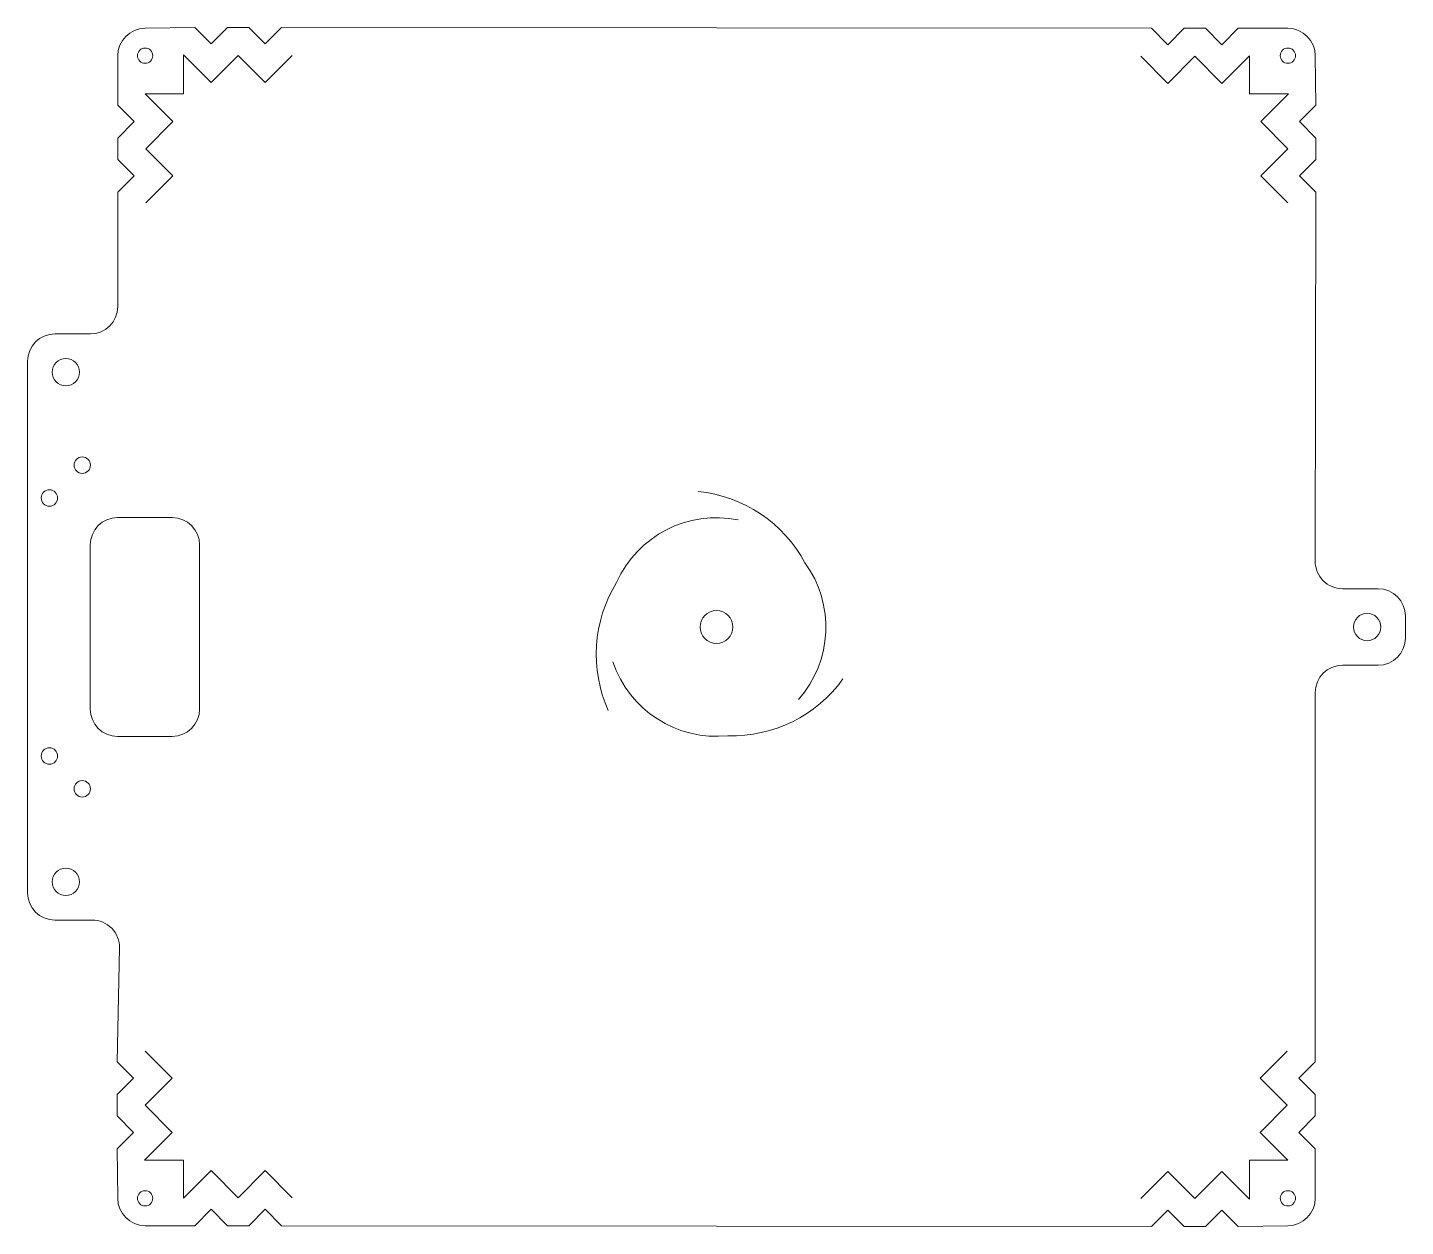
# Model space of a CAD drawing. Header units: millimetres. Extents: x -9 to 243, y -38 to 182.
import ezdxf

# ---------------------------------------------------------------- set-up
doc = ezdxf.new("R2010")
doc.units = ezdxf.units.MM
doc.layers.get('0').update_dxf_attribs({"linetype": 'CONTINUOUS'})

msp = doc.modelspace()

# ---------------------------------------------------------------- linework, layer by layer
at = {"color": 7, "linetype": 'CONTINUOUS', "lineweight": 15}
for p, q in [((21.57, 181.64), (12.5, 181.5)), ((24.57, 178.64), (21.57, 181.64)), ((24.57, 178.64), (27.57, 181.64)), ((27.57, 181.64), (31.47, 181.64)), ((34.47, 178.64), (31.47, 181.64)), ((34.47, 178.64), (37.47, 181.64)), ((37.47, 181.64), (196.53, 181.5)), ((199.53, 178.5), (196.53, 181.5)), ((199.53, 178.5), (202.53, 181.5)), ((206.43, 181.5), (202.53, 181.5)), ((209.43, 178.5), (206.43, 181.5)), ((209.43, 178.5), (212.43, 181.5)), ((221.5, 181.5), (212.43, 181.5)), ((7.5, 176.5), (7.5, 167.43)), ((19.5, 176.64), (19.5, 169.5)), ((24.57, 171.57), (19.5, 176.64)), ((24.57, 171.57), (29.52, 176.52)), ((34.47, 171.57), (29.52, 176.52)), ((34.47, 171.57), (39.42, 176.52)), ((209.43, 171.43), (214.5, 176.5)), ((214.5, 176.5), (214.5, 169.5)), ((226.64, 167.43), (226.5, 176.5)), ((199.53, 171.43), (194.58, 176.38)), ((199.53, 171.43), (204.48, 176.38)), ((209.43, 171.43), (204.48, 176.38)), ((17.57, 164.43), (12.5, 169.5)), ((12.5, 169.5), (19.5, 169.5)), ((221.64, 169.5), (214.5, 169.5)), ((216.57, 164.43), (221.64, 169.5)), ((10.5, 164.43), (7.5, 167.43)), ((223.64, 164.43), (226.64, 167.43)), ((10.5, 164.43), (7.5, 161.43)), ((17.57, 164.43), (12.62, 159.48)), ((216.57, 164.43), (221.52, 159.48)), ((223.64, 164.43), (226.64, 161.43)), ((7.5, 161.43), (7.5, 157.53)), ((226.64, 161.43), (226.64, 157.53)), ((17.57, 154.53), (12.62, 159.48)), ((216.57, 154.53), (221.52, 159.48)), ((10.5, 154.53), (7.5, 157.53)), ((223.64, 154.53), (226.64, 157.53)), ((10.5, 154.53), (7.5, 151.53)), ((17.57, 154.53), (12.62, 149.58)), ((216.57, 154.53), (221.52, 149.58)), ((223.64, 154.53), (226.64, 151.53)), ((7.5, 151.53), (7.5, 130.6)), ((226.64, 151.53), (226.49, 84.01)), ((-4, 125.6), (2.5, 125.6)), ((-9, 120.6), (-9, 23.4)), ((17.46, 92), (7.46, 92)), ((2.46, 57), (2.46, 87)), ((22.46, 57), (22.46, 87)), ((238, 79), (231.49, 79)), ((243, 74), (243, 70)), ((238, 65), (231.5, 65)), ((226.5, 60), (226.5, -7.53)), ((17.46, 52), (7.46, 52)), ((-4, 18.4), (2.81, 18.4)), ((7.36, -7.53), (7.81, 13.29)), ((10.36, -10.53), (7.36, -7.53)), ((17.43, -10.53), (12.48, -5.58)), ((216.43, -10.53), (221.38, -5.58)), ((223.5, -10.53), (226.5, -7.53)), ((10.36, -10.53), (7.36, -13.53)), ((17.43, -10.53), (12.48, -15.48)), ((216.43, -10.53), (221.38, -15.48)), ((223.5, -10.53), (226.5, -13.53)), ((7.36, -17.43), (7.36, -13.53)), ((226.5, -17.43), (226.5, -13.53)), ((10.36, -20.43), (7.36, -17.43)), ((17.43, -20.43), (12.48, -15.48)), ((216.43, -20.43), (221.38, -15.48)), ((223.5, -20.43), (226.5, -17.43)), ((10.36, -20.43), (7.36, -23.43)), ((17.43, -20.43), (12.36, -25.5)), ((216.43, -20.43), (221.5, -25.5)), ((223.5, -20.43), (226.5, -23.43)), ((7.36, -23.43), (7.5, -32.5)), ((226.5, -32.5), (226.5, -23.43)), ((12.36, -25.5), (19.5, -25.5)), ((19.5, -32.5), (19.5, -25.5)), ((24.57, -27.43), (19.5, -32.5)), ((24.57, -27.43), (29.52, -32.38)), ((34.47, -27.43), (29.52, -32.38)), ((34.47, -27.43), (39.42, -32.38)), ((199.53, -27.57), (194.58, -32.52)), ((199.53, -27.57), (204.48, -32.52)), ((209.43, -27.57), (204.48, -32.52)), ((209.43, -27.57), (214.5, -32.64)), ((221.5, -25.5), (214.5, -25.5)), ((214.5, -32.64), (214.5, -25.5)), ((24.57, -34.5), (21.57, -37.5)), ((24.57, -34.5), (27.57, -37.5)), ((34.47, -34.5), (31.47, -37.5)), ((34.47, -34.5), (37.47, -37.5)), ((199.53, -34.64), (196.53, -37.64)), ((199.53, -34.64), (202.53, -37.64)), ((209.43, -34.64), (206.43, -37.64)), ((209.43, -34.64), (212.43, -37.64)), ((12.5, -37.5), (21.57, -37.5)), ((27.57, -37.5), (31.47, -37.5)), ((196.53, -37.64), (37.47, -37.5)), ((206.43, -37.64), (202.53, -37.64)), ((212.43, -37.64), (221.5, -37.5))]:
    msp.add_line(p, q, dxfattribs=at)
for centre, radius in [((12.5, 176.5), 1.4), ((221.5, 176.5), 1.4), ((-2, 118.6), 2.5), ((1, 101.6), 1.5), ((-5, 95.6), 1.5), ((117, 72), 3), ((236, 72), 2.5), ((-5, 48.4), 1.5), ((1, 42.4), 1.5), ((-2, 25.4), 2.5), ((12.5, -32.5), 1.4), ((221.5, -32.5), 1.4)]:
    msp.add_circle(centre, radius, dxfattribs=at)
for centre, radius, start, end in [((12.5, 176.5), 5, 90, 180), ((221.5, 176.5), 5, 0, 90), ((2.5, 130.6), 5, 270, 0), ((-4, 120.6), 5, 90, 180), ((111.17, 71.9), 25, 28.2955, 84.2667), ((7.46, 87), 5, 90, 180), ((17.46, 87), 5, 0, 90), ((117, 72), 20, 78.5295, 155.9884), ((117, 72), 20, 318.5295, 35.9884), ((231.49, 84), 5, 179.8738, 270), ((120, 67), 25, 148.2955, 204.2667), ((238, 74), 5, 0, 90), ((238, 70), 5, 270, 0), ((117, 72), 20, 198.5295, 275.9884), ((231.5, 60), 5, 90, 180), ((119.83, 77.1), 25, 268.2955, 324.2667), ((7.46, 57), 5, 180, 270), ((17.46, 57), 5, 270, 0), ((-4, 23.4), 5, 180, 270), ((2.81, 13.4), 5, 358.753, 90), ((12.5, -32.5), 5, 180, 270), ((221.5, -32.5), 5, 270, 0)]:
    msp.add_arc(centre, radius, start, end, dxfattribs=at)

doc.saveas('drawing.dxf')
